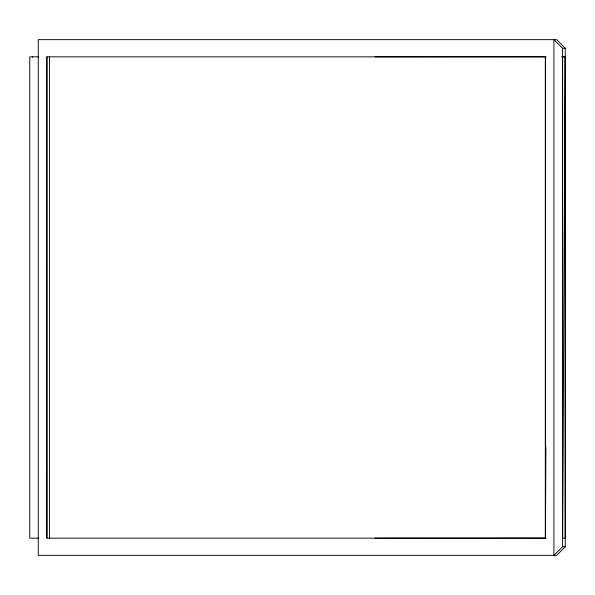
<?xml version="1.0" encoding="UTF-8"?>
<svg xmlns="http://www.w3.org/2000/svg" width="595" height="595" viewBox="0 0 595 595"><rect width="100%" height="100%" fill="white"/><g stroke="black" fill="none" stroke-linecap="round" stroke-linejoin="round"><path stroke-width="0.89" d="M545.913 447.009L545.422 538.155L545.422 56.845M562.61 538.244L565.205 56.845L561.583 56.83M565.25 546.753L556.704 555.351L38.251 555.351L38.251 39.649L556.704 39.649L565.25 48.247L565.25 546.753L562.565 546.753L553.923 555.351L553.923 39.649L562.565 48.247L565.25 48.247M38.794 56.845L29.75 56.845L29.75 538.155L38.794 538.155M546.158 56.845L46.819 56.845L46.849 538.155L546.158 538.155M545.422 538.073L374.999 538.155M562.491 538.155L565.205 538.155L565.205 56.845L562.61 56.845L562.61 538.155M562.565 48.247L562.565 546.753M545.332 538.155L545.332 56.756L374.999 56.845M49.534 56.845L49.534 538.155M46.938 56.845L46.938 538.155M32.338 56.845L32.338 57.343"/></g></svg>
